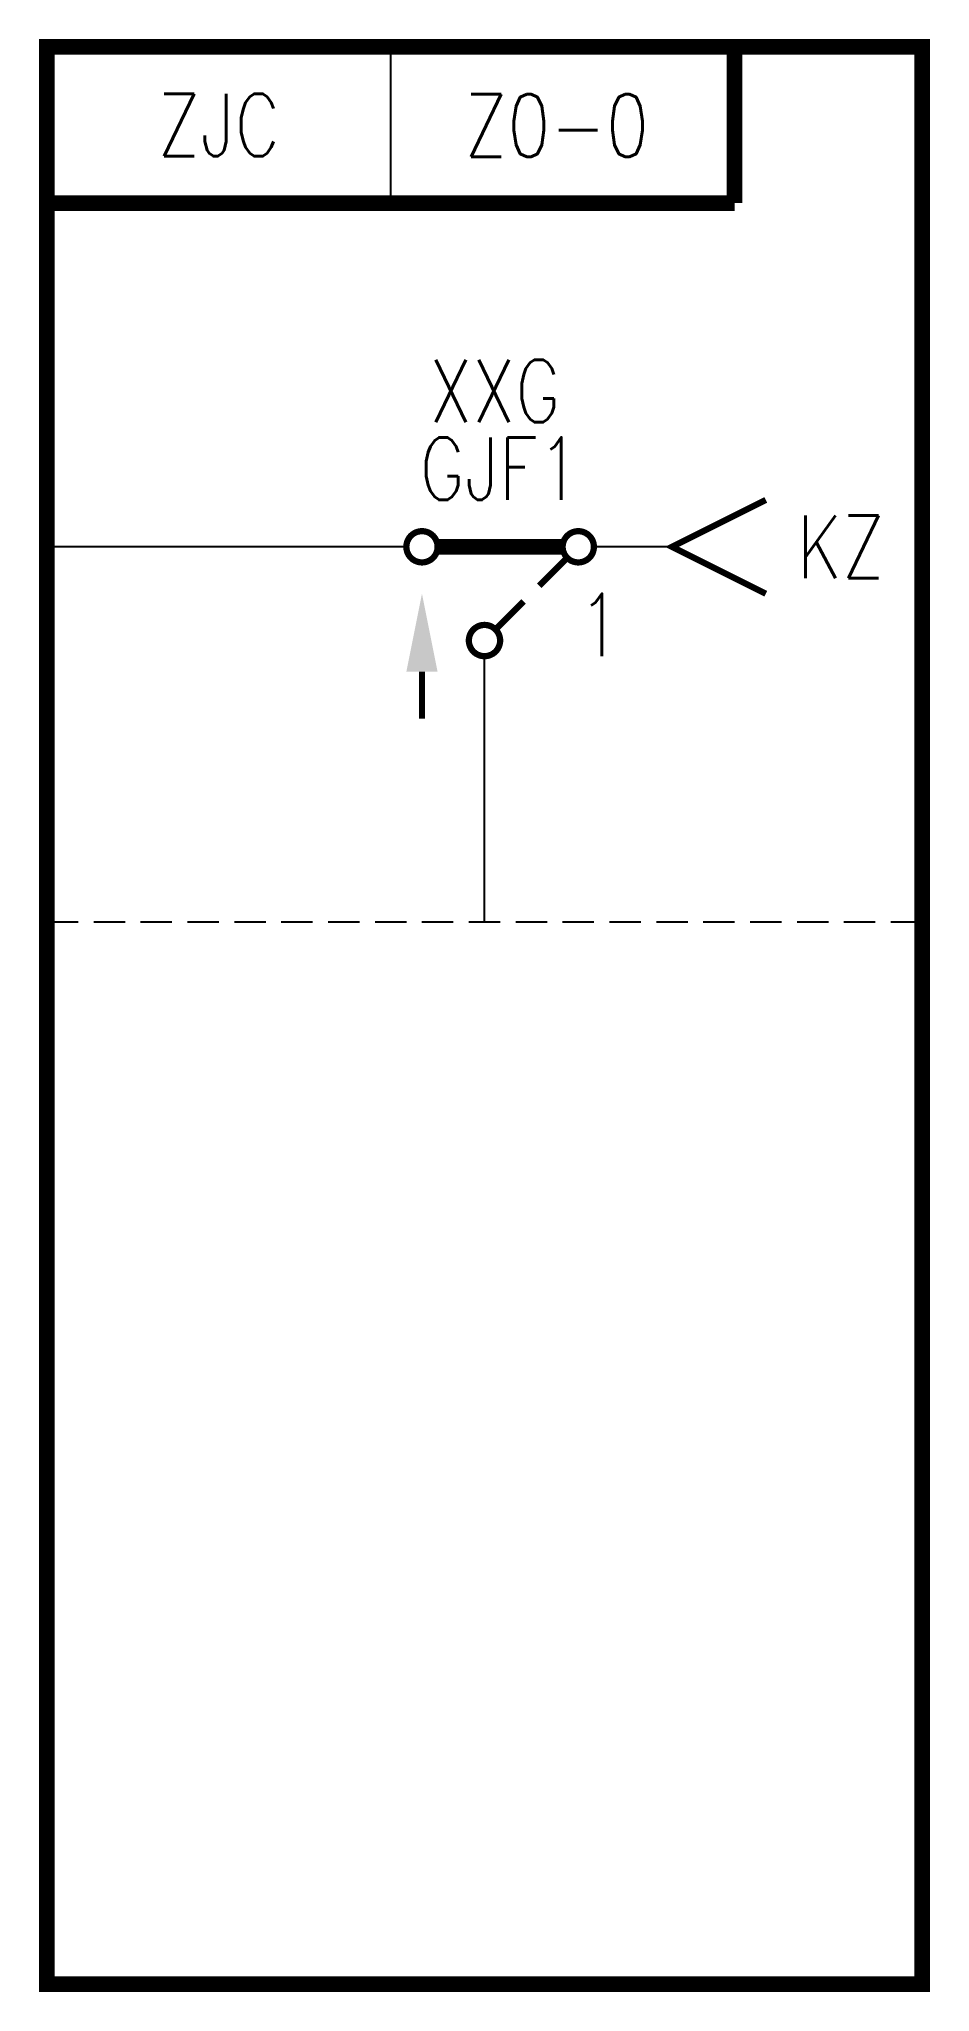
# Model space of a CAD drawing. Header units: millimetres. Extents: x -28.2 to 0.2, y -62.3 to 0.3.
import ezdxf
from ezdxf.enums import TextEntityAlignment as Align

# ---------------------------------------------------------------- set-up
doc = ezdxf.new("R2010")
doc.units = ezdxf.units.MM
doc.linetypes.add('DASHEDX2', pattern=[1.5, 1, -0.5])
doc.layers.add('hide', color=7, linetype='Continuous')
doc.styles.get("Standard").update_dxf_attribs({"font": 'txt.shx', "bigfont": 'hztxt.shx'})

msp = doc.modelspace()

# ---------------------------------------------------------------- linework, layer by layer
at = {"color": 7}
for p, q in [((-17, -5), (-17, 0)), ((-16.5, -16), (-28, -16)), ((-8, -16), (-10.5, -16)), ((-8, -16), (-8, -16)), ((-14, -28), (-14, -19.5))]:
    msp.add_line(p, q, dxfattribs=at)
at = {"color": 7, "const_width": 0.5}
for points in [[(0, -62), (0, 0), (-28, 0), (-28, -62), (0, -62), (0, -62)], [(-28, 0), (-6, 0), (-6, -5)], [(-28, 0), (-28, -5), (-6, -5)]]:
    msp.add_lwpolyline(points, dxfattribs=at)
for points, const_width in [([(-5, -14.5), (-8, -16), (-5, -17.5)], 0.2), ([(-15.5, -16), (-11.5, -16)], 0.5), ([(-11.319, -16.319), (-12.25, -17.25)], 0.2), ([(-12.75, -17.75), (-13.692, -18.692)], 0.2), ([(-16, -20), (-16, -21.5)], 0.2)]:
    msp.add_lwpolyline(points, dxfattribs=dict(const_width=const_width))
at = {"const_width": 0.2}
for points in [[(-16, -16.5, -1), (-16, -15.5, -1), (-16, -16.5)], [(-11, -16.5, -1), (-11, -15.5, -1), (-11, -16.5)], [(-14, -19.5, -1), (-14, -18.5, -1), (-14, -19.5)]]:
    msp.add_lwpolyline(points, format="xyb", dxfattribs=at)
msp.add_solid([(-16.5, -20), (-15.5, -20), (-16, -17.5)])
at = {"layer": 'hide', "color": 7, "linetype": 'DASHEDX2'}
msp.add_lwpolyline([(0, -28), (0, 0), (-28, 0), (-28, -28), (0, -28), (0, -28)], dxfattribs=at)

# ---------------------------------------------------------------- texts
at = {"color": 7, "width": 0.8}
msp.add_text('ZJC', height=2, dxfattribs=at).set_placement((-22.5, -2.5), align=Align.MIDDLE)
at = {"color": 5, "width": 0.8}
msp.add_text('Z0-0', height=2, dxfattribs=at).set_placement((-11.689, -2.519), align=Align.MIDDLE)
at = {"color": 3, "width": 0.8}
msp.add_text('XXG', height=2, dxfattribs=at).set_placement((-13.668, -12.011), align=Align.CENTER)
at = {"width": 0.8}
msp.add_text('GJF1', height=2, dxfattribs=at).set_placement((-13.5, -14.5), align=Align.CENTER)
for s, p in [('KZ', (-4, -17)), ('1', (-11, -19.5))]:
    msp.add_text(s, height=2, dxfattribs=at).set_placement(p)

doc.saveas('drawing.dxf')
